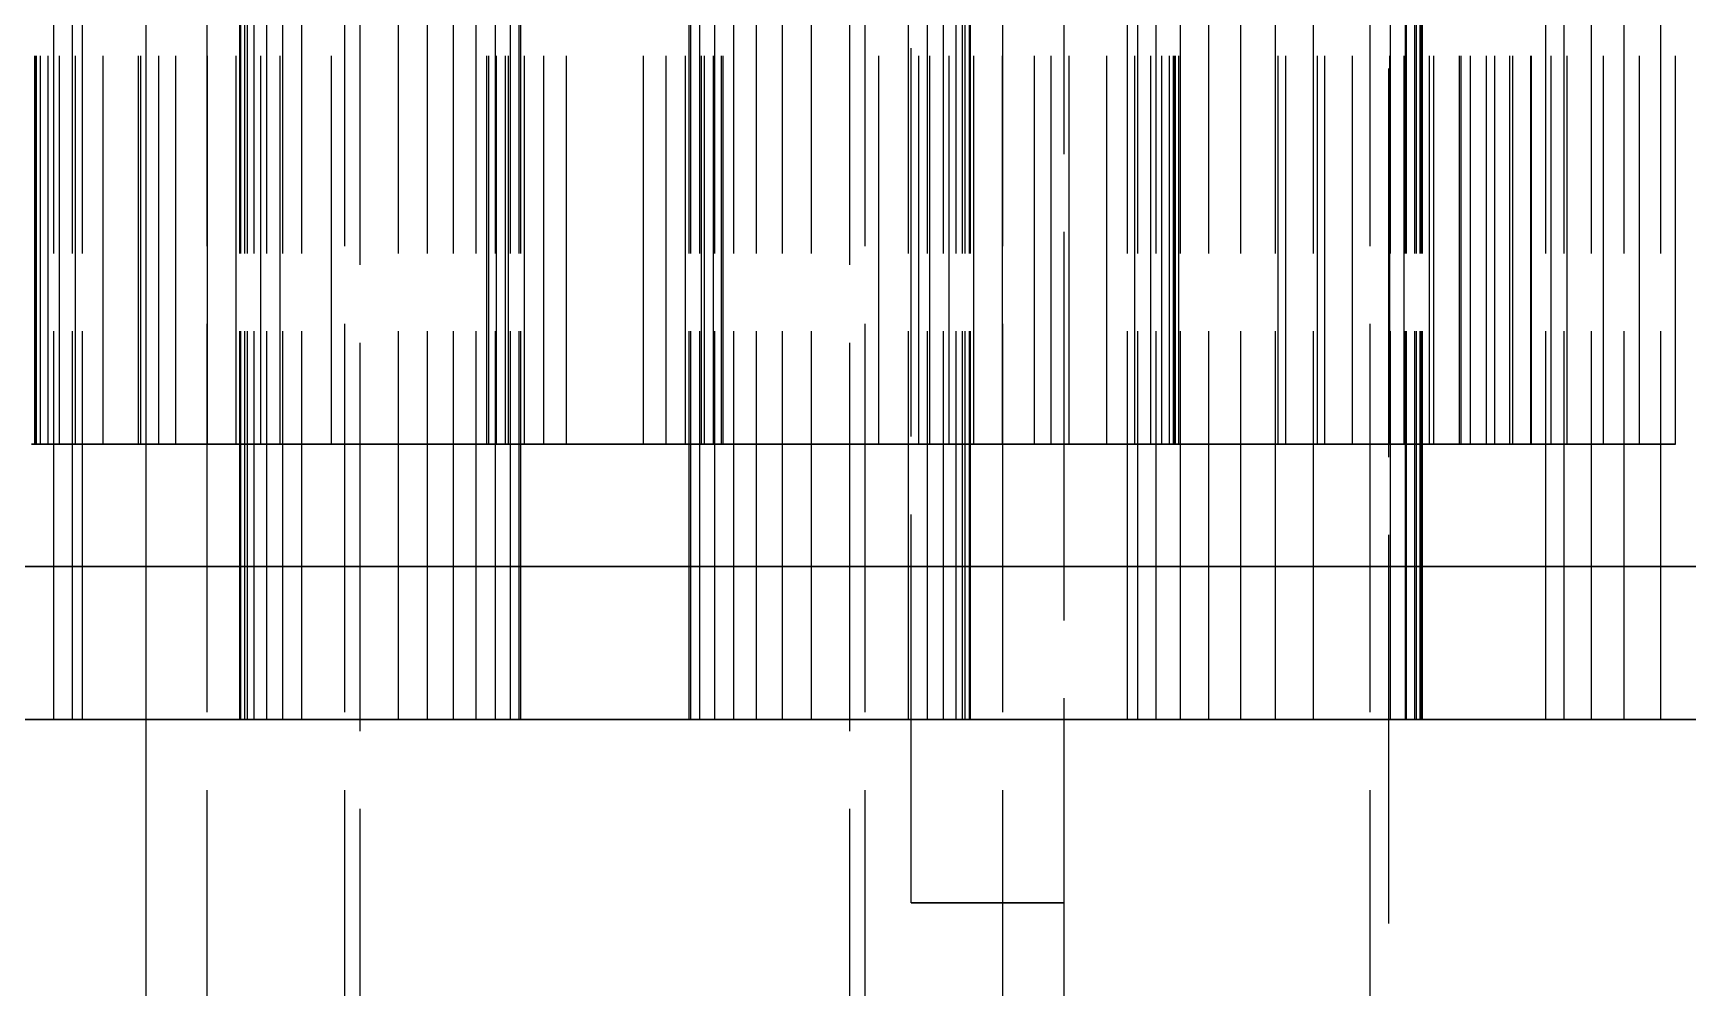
# Model space of a CAD drawing. Header units: millimetres. Extents: x -9 to 243, y -53 to 196.
# Drawn here: x 156.98 to 162.39, y 18.52 to 21.64 of the extents above; entities that cross this region are included whole.
import ezdxf

# ---------------------------------------------------------------- set-up
doc = ezdxf.new("R2010")
doc.units = ezdxf.units.MM
doc.linetypes.add('DASHED', pattern=[1.524, 1.27, -0.254])
doc.layers.add('HIDDEN', color=8, linetype='DASHED')

msp = doc.modelspace()

# ---------------------------------------------------------------- linework, layer by layer
at = {"layer": 'HIDDEN'}
for points in [[(158.05, -23.31), (158.05, 34.4)], [(159.65, -23.31), (159.65, 34.4)], [(157.55, -20.2), (157.55, 32.4)], [(158, -20.2), (158, 32.4)], [(159.7, -20.2), (159.7, 32.4)], [(160.15, -20.2), (160.15, 32.4)], [(161.35, -20.2), (161.35, 32.4)], [(157.35, -19.9), (157.35, 32.1)], [(160.35, -19.9), (160.35, 32.1)], [(161.41, 26.1), (161.41, -11.6)], [(157.04908, 19.4), (157.04908, 23.8)], [(157.04908, 19.4), (157.04908, 23.8)], [(157.10941, 19.4), (157.10941, 23.8)], [(157.10941, 19.4), (157.10941, 23.8)], [(157.14241, 19.4), (157.14241, 23.8)], [(157.14241, 19.4), (157.14241, 23.8)], [(157.65627, 19.4), (157.65627, 23.8)], [(157.65627, 19.4), (157.65627, 23.8)], [(157.65943, 19.4), (157.65943, 23.8)], [(157.65943, 19.4), (157.65943, 23.8)], [(157.67275, 19.4), (157.67275, 23.8)], [(157.67275, 19.4), (157.67275, 23.8)], [(157.68201, 19.4), (157.68201, 23.8)], [(157.68201, 19.4), (157.68201, 23.8)], [(157.70281, 19.4), (157.70281, 23.8)], [(157.70281, 19.4), (157.70281, 23.8)], [(157.74445, 19.4), (157.74445, 23.8)], [(157.74445, 19.4), (157.74445, 23.8)], [(157.7966, 19.4), (157.7966, 23.8)], [(157.7966, 19.4), (157.7966, 23.8)], [(157.85857, 19.4), (157.85857, 23.8)], [(157.85857, 19.4), (157.85857, 23.8)], [(158.17543, 19.4), (158.17543, 23.8)], [(158.17543, 19.4), (158.17543, 23.8)], [(158.26988, 19.4), (158.26988, 23.8)], [(158.26988, 19.4), (158.26988, 23.8)], [(158.35459, 19.4), (158.35459, 23.8)], [(158.35459, 19.4), (158.35459, 23.8)], [(158.42883, 19.4), (158.42883, 23.8)], [(158.42883, 19.4), (158.42883, 23.8)], [(158.49147, 19.4), (158.49147, 23.8)], [(158.49147, 19.4), (158.49147, 23.8)], [(158.54046, 19.4), (158.54046, 23.8)], [(158.54046, 19.4), (158.54046, 23.8)], [(158.5696, 19.4), (158.5696, 23.8)], [(158.5696, 19.4), (158.5696, 23.8)], [(158.57492, 19.4), (158.57492, 23.8)], [(158.57492, 19.4), (158.57492, 23.8)], [(159.12508, 19.4), (159.12508, 23.8)], [(159.12508, 19.4), (159.12508, 23.8)], [(159.1304, 19.4), (159.1304, 23.8)], [(159.1304, 19.4), (159.1304, 23.8)], [(159.15954, 19.4), (159.15954, 23.8)], [(159.15954, 19.4), (159.15954, 23.8)], [(159.20853, 19.4), (159.20853, 23.8)], [(159.20853, 19.4), (159.20853, 23.8)], [(159.27117, 19.4), (159.27117, 23.8)], [(159.27117, 19.4), (159.27117, 23.8)], [(159.34541, 19.4), (159.34541, 23.8)], [(159.34541, 19.4), (159.34541, 23.8)], [(159.43012, 19.4), (159.43012, 23.8)], [(159.43012, 19.4), (159.43012, 23.8)], [(159.52457, 19.4), (159.52457, 23.8)], [(159.52457, 19.4), (159.52457, 23.8)], [(159.84143, 19.4), (159.84143, 23.8)], [(159.84143, 19.4), (159.84143, 23.8)], [(159.9034, 19.4), (159.9034, 23.8)], [(159.9034, 19.4), (159.9034, 23.8)], [(159.95555, 19.4), (159.95555, 23.8)], [(159.95555, 19.4), (159.95555, 23.8)], [(159.99719, 19.4), (159.99719, 23.8)], [(159.99719, 19.4), (159.99719, 23.8)], [(160.01799, 19.4), (160.01799, 23.8)], [(160.01799, 19.4), (160.01799, 23.8)], [(160.02725, 19.4), (160.02725, 23.8)], [(160.02725, 19.4), (160.02725, 23.8)], [(160.04057, 19.4), (160.04057, 23.8)], [(160.04057, 19.4), (160.04057, 23.8)], [(160.04373, 19.4), (160.04373, 23.8)], [(160.04373, 19.4), (160.04373, 23.8)], [(160.55759, 19.4), (160.55759, 23.8)], [(160.55759, 19.4), (160.55759, 23.8)], [(160.59059, 19.4), (160.59059, 23.8)], [(160.59059, 19.4), (160.59059, 23.8)], [(160.65092, 19.4), (160.65092, 23.8)], [(160.65092, 19.4), (160.65092, 23.8)], [(160.73053, 19.4), (160.73053, 23.8)], [(160.73053, 19.4), (160.73053, 23.8)], [(160.82335, 19.4), (160.82335, 23.8)], [(160.82335, 19.4), (160.82335, 23.8)], [(160.92734, 19.4), (160.92734, 23.8)], [(160.92734, 19.4), (160.92734, 23.8)], [(161.04136, 19.4), (161.04136, 23.8)], [(161.04136, 19.4), (161.04136, 23.8)], [(161.16465, 19.4), (161.16465, 23.8)], [(161.16465, 19.4), (161.16465, 23.8)], [(161.41618, 19.4), (161.41618, 23.8)], [(161.41618, 19.4), (161.41618, 23.8)], [(161.46578, 19.4), (161.46578, 23.8)], [(161.46578, 19.4), (161.46578, 23.8)], [(161.46933, 19.4), (161.46933, 23.8)], [(161.46933, 19.4), (161.46933, 23.8)], [(161.49645, 19.4), (161.49645, 23.8)], [(161.49645, 19.4), (161.49645, 23.8)], [(161.50113, 19.4), (161.50113, 23.8)], [(161.50113, 19.4), (161.50113, 23.8)], [(161.51403, 19.4), (161.51403, 23.8)], [(161.51403, 19.4), (161.51403, 23.8)], [(161.51779, 19.4), (161.51779, 23.8)], [(161.51779, 19.4), (161.51779, 23.8)], [(161.52147, 19.4), (161.52147, 23.8)], [(161.52147, 19.4), (161.52147, 23.8)], [(161.92447, 19.4), (161.92447, 23.8)], [(161.92447, 19.4), (161.92447, 23.8)], [(161.98389, 19.4), (161.98389, 23.8)], [(161.98389, 19.4), (161.98389, 23.8)], [(162.07309, 19.4), (162.07309, 23.8)], [(162.07309, 19.4), (162.07309, 23.8)], [(162.18026, 19.4), (162.18026, 23.8)], [(162.18026, 19.4), (162.18026, 23.8)], [(162.29969, 19.4), (162.29969, 23.8)], [(162.29969, 19.4), (162.29969, 23.8)], [(156.98641, 20.3), (156.98641, 23.3)], [(156.98641, 20.3), (156.98641, 23.3)], [(156.99077, 20.3), (156.99077, 23.3)], [(156.99077, 20.3), (156.99077, 23.3)], [(156.99199, 20.3), (156.99199, 23.3)], [(156.99199, 20.3), (156.99199, 23.3)], [(157.00524, 20.3), (157.00524, 23.3)], [(157.00524, 20.3), (157.00524, 23.3)], [(157.03025, 20.3), (157.03025, 23.3)], [(157.03025, 20.3), (157.03025, 23.3)], [(157.06689, 20.3), (157.06689, 23.3)], [(157.06689, 20.3), (157.06689, 23.3)], [(157.11919, 20.3), (157.11919, 23.3)], [(157.11919, 20.3), (157.11919, 23.3)], [(157.21028, 20.3), (157.21028, 23.3)], [(157.21028, 20.3), (157.21028, 23.3)], [(157.325, 20.3), (157.325, 23.3)], [(157.33299, 20.3), (157.33299, 23.3)], [(157.33299, 20.3), (157.33299, 23.3)], [(157.35, 17.8), (157.35, 23.3)], [(157.39184, 20.3), (157.39184, 23.3)], [(157.39184, 20.3), (157.39184, 23.3)], [(157.44681, 20.3), (157.44681, 23.3)], [(157.44681, 20.3), (157.44681, 23.3)], [(157.55097, 20.3), (157.55097, 23.3)], [(157.55097, 20.3), (157.55097, 23.3)], [(157.64441, 20.3), (157.64441, 23.3)], [(157.64441, 20.3), (157.64441, 23.3)], [(157.72529, 20.3), (157.72529, 23.3)], [(157.72529, 20.3), (157.72529, 23.3)], [(157.78832, 20.3), (157.78832, 23.3)], [(157.78832, 20.3), (157.78832, 23.3)], [(157.95556, 20.3), (157.95556, 23.3)], [(157.95556, 20.3), (157.95556, 23.3)], [(158.46368, 20.3), (158.46368, 23.3)], [(158.46368, 20.3), (158.46368, 23.3)], [(158.46987, 20.3), (158.46987, 23.3)], [(158.46987, 20.3), (158.46987, 23.3)], [(158.49542, 20.3), (158.49542, 23.3)], [(158.49542, 20.3), (158.49542, 23.3)], [(158.52453, 20.3), (158.52453, 23.3)], [(158.52453, 20.3), (158.52453, 23.3)], [(158.53492, 20.3), (158.53492, 23.3)], [(158.53492, 20.3), (158.53492, 23.3)], [(158.58671, 20.3), (158.58671, 23.3)], [(158.58671, 20.3), (158.58671, 23.3)], [(158.6499, 20.3), (158.6499, 23.3)], [(158.6499, 20.3), (158.6499, 23.3)], [(158.72397, 20.3), (158.72397, 23.3)], [(158.72397, 20.3), (158.72397, 23.3)], [(158.97603, 20.3), (158.97603, 23.3)], [(158.97603, 20.3), (158.97603, 23.3)], [(159.0501, 20.3), (159.0501, 23.3)], [(159.0501, 20.3), (159.0501, 23.3)], [(159.11329, 20.3), (159.11329, 23.3)], [(159.11329, 20.3), (159.11329, 23.3)], [(159.16508, 20.3), (159.16508, 23.3)], [(159.16508, 20.3), (159.16508, 23.3)], [(159.17547, 20.3), (159.17547, 23.3)], [(159.17547, 20.3), (159.17547, 23.3)], [(159.20458, 20.3), (159.20458, 23.3)], [(159.20458, 20.3), (159.20458, 23.3)], [(159.23013, 20.3), (159.23013, 23.3)], [(159.23013, 20.3), (159.23013, 23.3)], [(159.23632, 20.3), (159.23632, 23.3)], [(159.23632, 20.3), (159.23632, 23.3)], [(159.74444, 20.3), (159.74444, 23.3)], [(159.74444, 20.3), (159.74444, 23.3)], [(159.85, 18.801), (159.85, 23.3)], [(159.85, 18.801), (159.85, 23.3)], [(159.875, 20.3), (159.875, 23.3)], [(159.875, 20.3), (159.875, 23.3)], [(159.91168, 20.3), (159.91168, 23.3)], [(159.91168, 20.3), (159.91168, 23.3)], [(159.97471, 20.3), (159.97471, 23.3)], [(159.97471, 20.3), (159.97471, 23.3)], [(160.05559, 20.3), (160.05559, 23.3)], [(160.05559, 20.3), (160.05559, 23.3)], [(160.14903, 20.3), (160.14903, 23.3)], [(160.14903, 20.3), (160.14903, 23.3)], [(160.25319, 20.3), (160.25319, 23.3)], [(160.25319, 20.3), (160.25319, 23.3)], [(160.30816, 20.3), (160.30816, 23.3)], [(160.30816, 20.3), (160.30816, 23.3)], [(160.36701, 20.3), (160.36701, 23.3)], [(160.36701, 20.3), (160.36701, 23.3)], [(160.48972, 20.3), (160.48972, 23.3)], [(160.48972, 20.3), (160.48972, 23.3)], [(160.58081, 20.3), (160.58081, 23.3)], [(160.58081, 20.3), (160.58081, 23.3)], [(160.63311, 20.3), (160.63311, 23.3)], [(160.63311, 20.3), (160.63311, 23.3)], [(160.66975, 20.3), (160.66975, 23.3)], [(160.66975, 20.3), (160.66975, 23.3)], [(160.69476, 20.3), (160.69476, 23.3)], [(160.69476, 20.3), (160.69476, 23.3)], [(160.70801, 20.3), (160.70801, 23.3)], [(160.70801, 20.3), (160.70801, 23.3)], [(160.70923, 20.3), (160.70923, 23.3)], [(160.70923, 20.3), (160.70923, 23.3)], [(160.71359, 20.3), (160.71359, 23.3)], [(160.71359, 20.3), (160.71359, 23.3)], [(160.72467, 20.3), (160.72467, 23.3)], [(160.72467, 20.3), (160.72467, 23.3)], [(161.05014, 20.3), (161.05014, 23.3)], [(161.05014, 20.3), (161.05014, 23.3)], [(161.0752, 20.3), (161.0752, 23.3)], [(161.0752, 20.3), (161.0752, 23.3)], [(161.17818, 20.3), (161.17818, 23.3)], [(161.17818, 20.3), (161.17818, 23.3)], [(161.20259, 20.3), (161.20259, 23.3)], [(161.20259, 20.3), (161.20259, 23.3)], [(161.29273, 20.3), (161.29273, 23.3)], [(161.29273, 20.3), (161.29273, 23.3)], [(161.41506, 20.3), (161.41506, 23.3)], [(161.41506, 20.3), (161.41506, 23.3)], [(161.46152, 20.3), (161.46152, 23.3)], [(161.46152, 20.3), (161.46152, 23.3)], [(161.54369, 20.3), (161.54369, 23.3)], [(161.54369, 20.3), (161.54369, 23.3)], [(161.55831, 20.3), (161.55831, 23.3)], [(161.55831, 20.3), (161.55831, 23.3)], [(161.64248, 20.3), (161.64248, 23.3)], [(161.64248, 20.3), (161.64248, 23.3)], [(161.64732, 20.3), (161.64732, 23.3)], [(161.64732, 20.3), (161.64732, 23.3)], [(161.67763, 20.3), (161.67763, 23.3)], [(161.67763, 20.3), (161.67763, 23.3)], [(161.73014, 20.3), (161.73014, 23.3)], [(161.73014, 20.3), (161.73014, 23.3)], [(161.75782, 20.3), (161.75782, 23.3)], [(161.75782, 20.3), (161.75782, 23.3)], [(161.80698, 20.3), (161.80698, 23.3)], [(161.80698, 20.3), (161.80698, 23.3)], [(161.81611, 20.3), (161.81611, 23.3)], [(161.81611, 20.3), (161.81611, 23.3)], [(161.87534, 20.3), (161.87534, 23.3)], [(161.87534, 20.3), (161.87534, 23.3)], [(161.87773, 20.3), (161.87773, 23.3)], [(161.87773, 20.3), (161.87773, 23.3)], [(161.94214, 20.3), (161.94214, 23.3)], [(161.94214, 20.3), (161.94214, 23.3)], [(161.99379, 20.3), (161.99379, 23.3)], [(161.99379, 20.3), (161.99379, 23.3)], [(162.11242, 20.3), (162.11242, 23.3)], [(162.11242, 20.3), (162.11242, 23.3)], [(162.2306, 20.3), (162.2306, 23.3)], [(162.2306, 20.3), (162.2306, 23.3)], [(162.34773, 20.3), (162.34773, 23.3)], [(162.34773, 20.3), (162.34773, 23.3)], [(156.97533, 20.3), (157.39184, 20.3)], [(157.39184, 20.3), (156.97533, 20.3)], [(156.98641, 20.3), (156.99199, 20.3)], [(156.99077, 20.3), (156.98641, 20.3)], [(156.98641, 20.3), (156.99077, 20.3)], [(156.99199, 20.3), (156.98641, 20.3)], [(157.00524, 20.3), (156.99077, 20.3)], [(156.99077, 20.3), (157.00524, 20.3)], [(156.99199, 20.3), (157.21028, 20.3)], [(157.21028, 20.3), (156.99199, 20.3)], [(157.03025, 20.3), (157.00524, 20.3)], [(157.00524, 20.3), (157.03025, 20.3)], [(157.06689, 20.3), (157.03025, 20.3)], [(157.03025, 20.3), (157.06689, 20.3)], [(157.11919, 20.3), (157.06689, 20.3)], [(157.06689, 20.3), (157.11919, 20.3)], [(157.39184, 20.3), (157.11919, 20.3)], [(157.11919, 20.3), (157.39184, 20.3)], [(157.21028, 20.3), (157.33299, 20.3)], [(157.33299, 20.3), (157.21028, 20.3)], [(159.875, 20.3), (159.83452, 20.3), (159.79405, 20.3), (159.75357, 20.3), (159.7131, 20.3), (159.67262, 20.3), (159.63214, 20.3), (159.59167, 20.3), (159.55119, 20.3), (159.51071, 20.3), (159.47024, 20.3), (159.42976, 20.3), (159.38929, 20.3), (159.34881, 20.3), (159.30833, 20.3), (159.26786, 20.3), (159.22738, 20.3), (159.1869, 20.3), (159.14643, 20.3), (159.10595, 20.3), (159.06548, 20.3), (159.025, 20.3), (158.98452, 20.3), (158.94405, 20.3), (158.90357, 20.3), (158.8631, 20.3), (158.82262, 20.3), (158.78214, 20.3), (158.74167, 20.3), (158.70119, 20.3), (158.66071, 20.3), (158.62024, 20.3), (158.57976, 20.3), (158.53929, 20.3), (158.49881, 20.3), (158.45833, 20.3), (158.41786, 20.3), (158.37738, 20.3), (158.3369, 20.3), (158.29643, 20.3), (158.25595, 20.3), (158.21548, 20.3), (158.175, 20.3), (158.13452, 20.3), (158.09405, 20.3), (158.05357, 20.3), (158.0131, 20.3), (157.97262, 20.3), (157.93214, 20.3), (157.89167, 20.3), (157.85119, 20.3), (157.81071, 20.3), (157.77024, 20.3), (157.72976, 20.3), (157.68929, 20.3), (157.64881, 20.3), (157.60833, 20.3), (157.56786, 20.3), (157.52738, 20.3), (157.4869, 20.3), (157.44643, 20.3), (157.40595, 20.3), (157.36548, 20.3), (157.325, 20.3)], [(157.325, 20.3), (157.36548, 20.3), (157.40595, 20.3), (157.44643, 20.3), (157.4869, 20.3), (157.52738, 20.3), (157.56786, 20.3), (157.60833, 20.3), (157.64881, 20.3), (157.68929, 20.3), (157.72976, 20.3), (157.77024, 20.3), (157.81071, 20.3), (157.85119, 20.3), (157.89167, 20.3), (157.93214, 20.3), (157.97262, 20.3), (158.0131, 20.3), (158.05357, 20.3), (158.09405, 20.3), (158.13452, 20.3), (158.175, 20.3), (158.21548, 20.3), (158.25595, 20.3), (158.29643, 20.3), (158.3369, 20.3), (158.37738, 20.3), (158.41786, 20.3), (158.45833, 20.3), (158.49881, 20.3), (158.53929, 20.3), (158.57976, 20.3), (158.62024, 20.3), (158.66071, 20.3), (158.70119, 20.3), (158.74167, 20.3), (158.78214, 20.3), (158.82262, 20.3), (158.8631, 20.3), (158.90357, 20.3), (158.94405, 20.3), (158.98452, 20.3), (159.025, 20.3), (159.06548, 20.3), (159.10595, 20.3), (159.14643, 20.3), (159.1869, 20.3), (159.22738, 20.3), (159.26786, 20.3), (159.30833, 20.3), (159.34881, 20.3), (159.38929, 20.3), (159.42976, 20.3), (159.47024, 20.3), (159.51071, 20.3), (159.55119, 20.3), (159.59167, 20.3), (159.63214, 20.3), (159.67262, 20.3), (159.7131, 20.3), (159.75357, 20.3), (159.79405, 20.3), (159.83452, 20.3), (159.875, 20.3)], [(157.33299, 20.3), (157.44681, 20.3)], [(157.44681, 20.3), (157.33299, 20.3)], [(157.44681, 20.3), (157.55097, 20.3)], [(157.55097, 20.3), (157.44681, 20.3)], [(157.55097, 20.3), (157.64441, 20.3)], [(157.64441, 20.3), (157.55097, 20.3)], [(157.64441, 20.3), (157.72529, 20.3)], [(157.72529, 20.3), (157.64441, 20.3)], [(157.72529, 20.3), (157.78832, 20.3)], [(157.78832, 20.3), (157.72529, 20.3)], [(157.78832, 20.3), (157.95556, 20.3)], [(157.95556, 20.3), (157.78832, 20.3)], [(157.95556, 20.3), (158.52453, 20.3)], [(158.52453, 20.3), (157.95556, 20.3)], [(158.52453, 20.3), (158.46368, 20.3)], [(158.46368, 20.3), (158.46987, 20.3)], [(158.46368, 20.3), (158.52453, 20.3)], [(158.46987, 20.3), (158.46368, 20.3)], [(158.46987, 20.3), (158.49542, 20.3)], [(158.49542, 20.3), (158.46987, 20.3)], [(158.49542, 20.3), (158.53492, 20.3)], [(158.53492, 20.3), (158.49542, 20.3)], [(158.53492, 20.3), (158.58671, 20.3)], [(158.58671, 20.3), (158.53492, 20.3)], [(158.58671, 20.3), (158.6499, 20.3)], [(158.6499, 20.3), (158.58671, 20.3)], [(158.6499, 20.3), (158.72397, 20.3)], [(158.72397, 20.3), (158.6499, 20.3)], [(158.72397, 20.3), (158.97603, 20.3)], [(158.97603, 20.3), (158.72397, 20.3)], [(158.97603, 20.3), (159.0501, 20.3)], [(159.0501, 20.3), (158.97603, 20.3)], [(159.0501, 20.3), (159.11329, 20.3)], [(159.11329, 20.3), (159.0501, 20.3)], [(159.11329, 20.3), (159.16508, 20.3)], [(159.16508, 20.3), (159.11329, 20.3)], [(159.16508, 20.3), (159.20458, 20.3)], [(159.20458, 20.3), (159.16508, 20.3)], [(159.23632, 20.3), (159.17547, 20.3)], [(159.17547, 20.3), (159.74444, 20.3)], [(159.74444, 20.3), (159.17547, 20.3)], [(159.17547, 20.3), (159.23632, 20.3)], [(159.20458, 20.3), (159.23013, 20.3)], [(159.23013, 20.3), (159.20458, 20.3)], [(159.23013, 20.3), (159.23632, 20.3)], [(159.23632, 20.3), (159.23013, 20.3)], [(159.74444, 20.3), (159.91168, 20.3)], [(159.91168, 20.3), (159.74444, 20.3)], [(159.91168, 20.3), (159.97471, 20.3)], [(159.97471, 20.3), (159.91168, 20.3)], [(159.97471, 20.3), (160.05559, 20.3)], [(160.05559, 20.3), (159.97471, 20.3)], [(160.05559, 20.3), (160.14903, 20.3)], [(160.14903, 20.3), (160.05559, 20.3)], [(160.14903, 20.3), (160.25319, 20.3)], [(160.25319, 20.3), (160.14903, 20.3)], [(160.25319, 20.3), (160.36701, 20.3)], [(160.36701, 20.3), (160.25319, 20.3)], [(160.58081, 20.3), (160.30816, 20.3)], [(160.30816, 20.3), (160.72467, 20.3)], [(160.72467, 20.3), (160.30816, 20.3)], [(160.30816, 20.3), (160.58081, 20.3)], [(160.36701, 20.3), (160.48972, 20.3)], [(160.48972, 20.3), (160.36701, 20.3)], [(160.48972, 20.3), (160.70801, 20.3)], [(160.70801, 20.3), (160.48972, 20.3)], [(160.63311, 20.3), (160.58081, 20.3)], [(160.58081, 20.3), (160.63311, 20.3)], [(160.66975, 20.3), (160.63311, 20.3)], [(160.63311, 20.3), (160.66975, 20.3)], [(160.69476, 20.3), (160.66975, 20.3)], [(160.66975, 20.3), (160.69476, 20.3)], [(160.70923, 20.3), (160.69476, 20.3)], [(160.69476, 20.3), (160.70923, 20.3)], [(160.70801, 20.3), (160.71359, 20.3)], [(160.71359, 20.3), (160.70801, 20.3)], [(160.71359, 20.3), (160.70923, 20.3)], [(160.70923, 20.3), (160.71359, 20.3)], [(160.72467, 20.3), (161.0752, 20.3)], [(161.0752, 20.3), (160.72467, 20.3)], [(161.46152, 20.3), (161.05014, 20.3)], [(161.05014, 20.3), (161.20259, 20.3)], [(161.20259, 20.3), (161.05014, 20.3)], [(161.05014, 20.3), (161.46152, 20.3)], [(161.0752, 20.3), (161.17818, 20.3)], [(161.17818, 20.3), (161.0752, 20.3)], [(161.17818, 20.3), (161.29273, 20.3)], [(161.29273, 20.3), (161.17818, 20.3)], [(161.20259, 20.3), (161.64248, 20.3)], [(161.64248, 20.3), (161.20259, 20.3)], [(161.29273, 20.3), (161.41506, 20.3)], [(161.41506, 20.3), (161.29273, 20.3)], [(161.41506, 20.3), (161.54369, 20.3)], [(161.54369, 20.3), (161.41506, 20.3)], [(161.55831, 20.3), (161.46152, 20.3)], [(161.46152, 20.3), (161.55831, 20.3)], [(161.54369, 20.3), (161.67763, 20.3)], [(161.67763, 20.3), (161.54369, 20.3)], [(161.64732, 20.3), (161.55831, 20.3)], [(161.55831, 20.3), (161.64732, 20.3)], [(161.64248, 20.3), (161.75782, 20.3)], [(161.75782, 20.3), (161.64248, 20.3)], [(161.73014, 20.3), (161.64732, 20.3)], [(161.64732, 20.3), (161.73014, 20.3)], [(161.67763, 20.3), (161.81611, 20.3)], [(161.81611, 20.3), (161.67763, 20.3)], [(161.80698, 20.3), (161.73014, 20.3)], [(161.73014, 20.3), (161.80698, 20.3)], [(161.75782, 20.3), (161.87534, 20.3)], [(161.87534, 20.3), (161.75782, 20.3)], [(161.87773, 20.3), (161.80698, 20.3)], [(161.80698, 20.3), (161.87773, 20.3)], [(161.81611, 20.3), (161.94214, 20.3)], [(161.94214, 20.3), (161.81611, 20.3)], [(161.87534, 20.3), (161.99379, 20.3)], [(161.99379, 20.3), (161.87534, 20.3)], [(161.94214, 20.3), (161.87773, 20.3)], [(161.87773, 20.3), (161.94214, 20.3)], [(161.99379, 20.3), (162.11242, 20.3)], [(162.11242, 20.3), (161.99379, 20.3)], [(162.11242, 20.3), (162.2306, 20.3)], [(162.2306, 20.3), (162.11242, 20.3)], [(162.2306, 20.3), (162.34773, 20.3)], [(162.34773, 20.3), (162.2306, 20.3)], [(162.56429, 19.9), (162.37381, 19.9), (162.18333, 19.9), (161.99286, 19.9), (161.80238, 19.9), (161.6119, 19.9), (161.42143, 19.9), (161.23095, 19.9), (161.04048, 19.9), (160.85, 19.9), (160.65952, 19.9), (160.46905, 19.9), (160.27857, 19.9), (160.0881, 19.9), (159.89762, 19.9), (159.70714, 19.9), (159.51667, 19.9), (159.32619, 19.9), (159.13571, 19.9), (158.94524, 19.9), (158.75476, 19.9), (158.56429, 19.9), (158.37381, 19.9), (158.18333, 19.9), (157.99286, 19.9), (157.80238, 19.9), (157.6119, 19.9), (157.42143, 19.9), (157.23095, 19.9), (157.04048, 19.9), (156.85, 19.9)], [(162.56429, 19.9), (162.37381, 19.9), (162.18333, 19.9), (161.99286, 19.9), (161.80238, 19.9), (161.6119, 19.9), (161.42143, 19.9), (161.23095, 19.9), (161.04048, 19.9), (160.85, 19.9), (160.65952, 19.9), (160.46905, 19.9), (160.27857, 19.9), (160.0881, 19.9), (159.89762, 19.9), (159.70714, 19.9), (159.51667, 19.9), (159.32619, 19.9), (159.13571, 19.9), (158.94524, 19.9), (158.75476, 19.9), (158.56429, 19.9), (158.37381, 19.9), (158.18333, 19.9), (157.99286, 19.9), (157.80238, 19.9), (157.6119, 19.9), (157.42143, 19.9), (157.23095, 19.9), (157.04048, 19.9), (156.85, 19.9)], [(162.39444, 19.9), (162.26556, 19.9), (162.13667, 19.9), (162.00778, 19.9), (161.87889, 19.9), (161.75, 19.9), (161.62111, 19.9), (161.49222, 19.9), (161.36333, 19.9), (161.23444, 19.9), (161.10556, 19.9), (160.97667, 19.9), (160.84778, 19.9), (160.71889, 19.9), (160.59, 19.9), (160.46111, 19.9), (160.33222, 19.9), (160.20333, 19.9), (160.07444, 19.9), (159.94556, 19.9), (159.81667, 19.9), (159.68778, 19.9), (159.55889, 19.9), (159.43, 19.9), (159.30111, 19.9), (159.17222, 19.9), (159.04333, 19.9), (158.91444, 19.9), (158.78556, 19.9), (158.65667, 19.9), (158.52778, 19.9), (158.39889, 19.9), (158.27, 19.9), (158.14111, 19.9), (158.01222, 19.9), (157.88333, 19.9), (157.75444, 19.9), (157.62556, 19.9), (157.49667, 19.9), (157.36778, 19.9), (157.23889, 19.9), (157.11, 19.9), (156.98111, 19.9), (156.85222, 19.9)], [(162.46746, 19.9), (162.29921, 19.9), (162.13095, 19.9), (161.9627, 19.9), (161.79444, 19.9), (161.62619, 19.9), (161.45794, 19.9), (161.28968, 19.9), (161.12143, 19.9), (160.95317, 19.9), (160.78492, 19.9), (160.61667, 19.9), (160.44841, 19.9), (160.28016, 19.9), (160.1119, 19.9), (159.94365, 19.9), (159.7754, 19.9), (159.60714, 19.9), (159.43889, 19.9), (159.27063, 19.9), (159.10238, 19.9), (158.93413, 19.9), (158.76587, 19.9), (158.59762, 19.9), (158.42937, 19.9), (158.26111, 19.9), (158.09286, 19.9), (157.9246, 19.9), (157.75635, 19.9), (157.5881, 19.9), (157.41984, 19.9), (157.25159, 19.9), (157.08333, 19.9), (156.91508, 19.9)], [(156.91508, 19.9), (156.99921, 19.9), (157.08333, 19.9), (157.16746, 19.9), (157.25159, 19.9), (157.33571, 19.9), (157.41984, 19.9), (157.50397, 19.9), (157.5881, 19.9), (157.67222, 19.9), (157.75635, 19.9), (157.84048, 19.9), (157.9246, 19.9), (158.00873, 19.9), (158.09286, 19.9), (158.17698, 19.9), (158.26111, 19.9), (158.34524, 19.9), (158.42937, 19.9), (158.51349, 19.9), (158.59762, 19.9), (158.68175, 19.9), (158.76587, 19.9), (158.85, 19.9)], [(156.91667, 19.9), (156.98111, 19.9), (157.04556, 19.9), (157.11, 19.9), (157.17444, 19.9), (157.23889, 19.9), (157.30333, 19.9), (157.36778, 19.9), (157.43222, 19.9), (157.49667, 19.9), (157.56111, 19.9), (157.62556, 19.9), (157.69, 19.9), (157.75444, 19.9), (157.81889, 19.9), (157.88333, 19.9), (157.94778, 19.9), (158.01222, 19.9), (158.07667, 19.9), (158.14111, 19.9), (158.20556, 19.9), (158.27, 19.9), (158.33444, 19.9), (158.39889, 19.9), (158.46333, 19.9), (158.52778, 19.9), (158.59222, 19.9), (158.65667, 19.9), (158.72111, 19.9), (158.78556, 19.9), (158.85, 19.9)], [(156.94524, 19.9), (157.04048, 19.9), (157.13571, 19.9), (157.23095, 19.9), (157.32619, 19.9), (157.42143, 19.9), (157.51667, 19.9), (157.6119, 19.9), (157.70714, 19.9), (157.80238, 19.9), (157.89762, 19.9), (157.99286, 19.9), (158.0881, 19.9), (158.18333, 19.9), (158.27857, 19.9), (158.37381, 19.9), (158.46905, 19.9), (158.56429, 19.9), (158.65952, 19.9), (158.75476, 19.9), (158.85, 19.9)], [(156.94524, 19.9), (157.04048, 19.9), (157.13571, 19.9), (157.23095, 19.9), (157.32619, 19.9), (157.42143, 19.9), (157.51667, 19.9), (157.6119, 19.9), (157.70714, 19.9), (157.80238, 19.9), (157.89762, 19.9), (157.99286, 19.9), (158.0881, 19.9), (158.18333, 19.9), (158.27857, 19.9), (158.37381, 19.9), (158.46905, 19.9), (158.56429, 19.9), (158.65952, 19.9), (158.75476, 19.9), (158.85, 19.9)], [(158.85, 19.9), (158.93413, 19.9), (159.01825, 19.9), (159.10238, 19.9), (159.18651, 19.9), (159.27063, 19.9), (159.35476, 19.9), (159.43889, 19.9), (159.52302, 19.9), (159.60714, 19.9), (159.69127, 19.9), (159.7754, 19.9), (159.85952, 19.9), (159.94365, 19.9), (160.02778, 19.9), (160.1119, 19.9), (160.19603, 19.9), (160.28016, 19.9), (160.36429, 19.9), (160.44841, 19.9), (160.53254, 19.9), (160.61667, 19.9), (160.70079, 19.9), (160.78492, 19.9), (160.86905, 19.9), (160.95317, 19.9), (161.0373, 19.9), (161.12143, 19.9), (161.20556, 19.9), (161.28968, 19.9), (161.37381, 19.9), (161.45794, 19.9), (161.54206, 19.9), (161.62619, 19.9), (161.71032, 19.9), (161.79444, 19.9), (161.87857, 19.9), (161.9627, 19.9), (162.04683, 19.9), (162.13095, 19.9), (162.21508, 19.9), (162.29921, 19.9), (162.38333, 19.9), (162.46746, 19.9)], [(158.85, 19.9), (158.94524, 19.9), (159.04048, 19.9), (159.13571, 19.9), (159.23095, 19.9), (159.32619, 19.9), (159.42143, 19.9), (159.51667, 19.9), (159.6119, 19.9), (159.70714, 19.9), (159.80238, 19.9), (159.89762, 19.9), (159.99286, 19.9), (160.0881, 19.9), (160.18333, 19.9), (160.27857, 19.9), (160.37381, 19.9), (160.46905, 19.9), (160.56429, 19.9), (160.65952, 19.9), (160.75476, 19.9), (160.85, 19.9), (160.94524, 19.9), (161.04048, 19.9), (161.13571, 19.9), (161.23095, 19.9), (161.32619, 19.9), (161.42143, 19.9), (161.51667, 19.9), (161.6119, 19.9), (161.70714, 19.9), (161.80238, 19.9), (161.89762, 19.9), (161.99286, 19.9), (162.0881, 19.9), (162.18333, 19.9), (162.27857, 19.9), (162.37381, 19.9), (162.46905, 19.9)], [(158.85, 19.9), (158.94524, 19.9), (159.04048, 19.9), (159.13571, 19.9), (159.23095, 19.9), (159.32619, 19.9), (159.42143, 19.9), (159.51667, 19.9), (159.6119, 19.9), (159.70714, 19.9), (159.80238, 19.9), (159.89762, 19.9), (159.99286, 19.9), (160.0881, 19.9), (160.18333, 19.9), (160.27857, 19.9), (160.37381, 19.9), (160.46905, 19.9), (160.56429, 19.9), (160.65952, 19.9), (160.75476, 19.9), (160.85, 19.9), (160.94524, 19.9), (161.04048, 19.9), (161.13571, 19.9), (161.23095, 19.9), (161.32619, 19.9), (161.42143, 19.9), (161.51667, 19.9), (161.6119, 19.9), (161.70714, 19.9), (161.80238, 19.9), (161.89762, 19.9), (161.99286, 19.9), (162.0881, 19.9), (162.18333, 19.9), (162.27857, 19.9), (162.37381, 19.9), (162.46905, 19.9)], [(158.85, 19.9), (158.91444, 19.9), (158.97889, 19.9), (159.04333, 19.9), (159.10778, 19.9), (159.17222, 19.9), (159.23667, 19.9), (159.30111, 19.9), (159.36556, 19.9), (159.43, 19.9), (159.49444, 19.9), (159.55889, 19.9), (159.62333, 19.9), (159.68778, 19.9), (159.75222, 19.9), (159.81667, 19.9), (159.88111, 19.9), (159.94556, 19.9), (160.01, 19.9), (160.07444, 19.9), (160.13889, 19.9), (160.20333, 19.9), (160.26778, 19.9), (160.33222, 19.9), (160.39667, 19.9), (160.46111, 19.9), (160.52556, 19.9), (160.59, 19.9), (160.65444, 19.9), (160.71889, 19.9), (160.78333, 19.9), (160.84778, 19.9), (160.91222, 19.9), (160.97667, 19.9), (161.04111, 19.9), (161.10556, 19.9), (161.17, 19.9), (161.23444, 19.9), (161.29889, 19.9), (161.36333, 19.9), (161.42778, 19.9), (161.49222, 19.9), (161.55667, 19.9), (161.62111, 19.9), (161.68556, 19.9), (161.75, 19.9), (161.81444, 19.9), (161.87889, 19.9), (161.94333, 19.9), (162.00778, 19.9), (162.07222, 19.9), (162.13667, 19.9), (162.20111, 19.9), (162.26556, 19.9), (162.33, 19.9), (162.39444, 19.9)], [(162.46746, 19.4), (162.29921, 19.4), (162.13095, 19.4), (161.9627, 19.4), (161.79444, 19.4), (161.62619, 19.4), (161.45794, 19.4), (161.28968, 19.4), (161.12143, 19.4), (160.95317, 19.4), (160.78492, 19.4), (160.61667, 19.4), (160.44841, 19.4), (160.28016, 19.4), (160.1119, 19.4), (159.94365, 19.4), (159.7754, 19.4), (159.60714, 19.4), (159.43889, 19.4), (159.27063, 19.4), (159.10238, 19.4), (158.93413, 19.4), (158.76587, 19.4), (158.59762, 19.4), (158.42937, 19.4), (158.26111, 19.4), (158.09286, 19.4), (157.9246, 19.4), (157.75635, 19.4), (157.5881, 19.4), (157.41984, 19.4), (157.25159, 19.4), (157.08333, 19.4), (156.91508, 19.4)], [(156.91508, 19.4), (156.99921, 19.4), (157.08333, 19.4), (157.16746, 19.4), (157.25159, 19.4), (157.33571, 19.4), (157.41984, 19.4), (157.50397, 19.4), (157.5881, 19.4), (157.67222, 19.4), (157.75635, 19.4), (157.84048, 19.4), (157.9246, 19.4), (158.00873, 19.4), (158.09286, 19.4), (158.17698, 19.4), (158.26111, 19.4), (158.34524, 19.4), (158.42937, 19.4), (158.51349, 19.4), (158.59762, 19.4), (158.68175, 19.4), (158.76587, 19.4), (158.85, 19.4)], [(156.96947, 19.4), (157.04908, 19.4)], [(157.04908, 19.4), (156.96947, 19.4)], [(157.04908, 19.4), (157.10941, 19.4)], [(157.10941, 19.4), (157.04908, 19.4)], [(157.10941, 19.4), (157.14241, 19.4)], [(157.14241, 19.4), (157.10941, 19.4)], [(157.14241, 19.4), (157.15098, 19.4), (157.15954, 19.4), (157.16811, 19.4), (157.17667, 19.4), (157.18524, 19.4), (157.1938, 19.4), (157.20237, 19.4), (157.21093, 19.4), (157.2195, 19.4), (157.22806, 19.4), (157.23663, 19.4), (157.24519, 19.4), (157.25376, 19.4), (157.26232, 19.4), (157.27089, 19.4), (157.27945, 19.4), (157.28802, 19.4), (157.29658, 19.4), (157.30515, 19.4), (157.31371, 19.4), (157.32228, 19.4), (157.33084, 19.4), (157.33941, 19.4), (157.34797, 19.4), (157.35654, 19.4), (157.3651, 19.4), (157.37367, 19.4), (157.38223, 19.4), (157.3908, 19.4), (157.39936, 19.4), (157.40793, 19.4), (157.41649, 19.4), (157.42506, 19.4), (157.43362, 19.4), (157.44219, 19.4), (157.45075, 19.4), (157.45932, 19.4), (157.46788, 19.4), (157.47645, 19.4), (157.48501, 19.4), (157.49358, 19.4), (157.50214, 19.4), (157.51071, 19.4), (157.51927, 19.4), (157.52784, 19.4), (157.5364, 19.4), (157.54497, 19.4), (157.55353, 19.4), (157.5621, 19.4), (157.57066, 19.4), (157.57923, 19.4), (157.58779, 19.4), (157.59636, 19.4), (157.60492, 19.4), (157.61349, 19.4), (157.62205, 19.4), (157.63062, 19.4), (157.63918, 19.4), (157.64775, 19.4), (157.65631, 19.4), (157.66488, 19.4), (157.67344, 19.4), (157.68201, 19.4)], [(157.68201, 19.4), (157.67344, 19.4), (157.66488, 19.4), (157.65631, 19.4), (157.64775, 19.4), (157.63918, 19.4), (157.63062, 19.4), (157.62205, 19.4), (157.61349, 19.4), (157.60492, 19.4), (157.59636, 19.4), (157.58779, 19.4), (157.57923, 19.4), (157.57066, 19.4), (157.5621, 19.4), (157.55353, 19.4), (157.54497, 19.4), (157.5364, 19.4), (157.52784, 19.4), (157.51927, 19.4), (157.51071, 19.4), (157.50214, 19.4), (157.49358, 19.4), (157.48501, 19.4), (157.47645, 19.4), (157.46788, 19.4), (157.45932, 19.4), (157.45075, 19.4), (157.44219, 19.4), (157.43362, 19.4), (157.42506, 19.4), (157.41649, 19.4), (157.40793, 19.4), (157.39936, 19.4), (157.3908, 19.4), (157.38223, 19.4), (157.37367, 19.4), (157.3651, 19.4), (157.35654, 19.4), (157.34797, 19.4), (157.33941, 19.4), (157.33084, 19.4), (157.32228, 19.4), (157.31371, 19.4), (157.30515, 19.4), (157.29658, 19.4), (157.28802, 19.4), (157.27945, 19.4), (157.27089, 19.4), (157.26232, 19.4), (157.25376, 19.4), (157.24519, 19.4), (157.23663, 19.4), (157.22806, 19.4), (157.2195, 19.4), (157.21093, 19.4), (157.20237, 19.4), (157.1938, 19.4), (157.18524, 19.4), (157.17667, 19.4), (157.16811, 19.4), (157.15954, 19.4), (157.15098, 19.4), (157.14241, 19.4)], [(157.65627, 19.4), (157.67275, 19.4)], [(157.65943, 19.4), (157.65627, 19.4)], [(157.65627, 19.4), (157.65943, 19.4)], [(157.67275, 19.4), (157.65627, 19.4)], [(157.68201, 19.4), (157.65943, 19.4)], [(157.65943, 19.4), (157.68201, 19.4)], [(157.67275, 19.4), (157.70281, 19.4)], [(157.70281, 19.4), (157.67275, 19.4)], [(157.70281, 19.4), (157.74445, 19.4)], [(157.74445, 19.4), (157.70281, 19.4)], [(157.74445, 19.4), (157.7966, 19.4)], [(157.7966, 19.4), (157.74445, 19.4)], [(157.7966, 19.4), (157.85857, 19.4)], [(157.85857, 19.4), (157.7966, 19.4)], [(157.85857, 19.4), (158.17543, 19.4)], [(158.17543, 19.4), (157.85857, 19.4)], [(158.17543, 19.4), (158.26988, 19.4)], [(158.26988, 19.4), (158.17543, 19.4)], [(158.26988, 19.4), (158.35459, 19.4)], [(158.35459, 19.4), (158.26988, 19.4)], [(158.35459, 19.4), (158.42883, 19.4)], [(158.42883, 19.4), (158.35459, 19.4)], [(158.42883, 19.4), (158.49147, 19.4)], [(158.49147, 19.4), (158.42883, 19.4)], [(158.49147, 19.4), (158.54046, 19.4)], [(158.54046, 19.4), (158.49147, 19.4)], [(158.54046, 19.4), (158.5696, 19.4)], [(158.5696, 19.4), (158.54046, 19.4)], [(158.5696, 19.4), (158.57492, 19.4)], [(158.57492, 19.4), (158.5696, 19.4)], [(159.12508, 19.4), (159.11635, 19.4), (159.10762, 19.4), (159.09888, 19.4), (159.09015, 19.4), (159.08142, 19.4), (159.07269, 19.4), (159.06395, 19.4), (159.05522, 19.4), (159.04649, 19.4), (159.03775, 19.4), (159.02902, 19.4), (159.02029, 19.4), (159.01156, 19.4), (159.00282, 19.4), (158.99409, 19.4), (158.98536, 19.4), (158.97663, 19.4), (158.96789, 19.4), (158.95916, 19.4), (158.95043, 19.4), (158.94169, 19.4), (158.93296, 19.4), (158.92423, 19.4), (158.9155, 19.4), (158.90676, 19.4), (158.89803, 19.4), (158.8893, 19.4), (158.88056, 19.4), (158.87183, 19.4), (158.8631, 19.4), (158.85437, 19.4), (158.84563, 19.4), (158.8369, 19.4), (158.82817, 19.4), (158.81944, 19.4), (158.8107, 19.4), (158.80197, 19.4), (158.79324, 19.4), (158.7845, 19.4), (158.77577, 19.4), (158.76704, 19.4), (158.75831, 19.4), (158.74957, 19.4), (158.74084, 19.4), (158.73211, 19.4), (158.72337, 19.4), (158.71464, 19.4), (158.70591, 19.4), (158.69718, 19.4), (158.68844, 19.4), (158.67971, 19.4), (158.67098, 19.4), (158.66225, 19.4), (158.65351, 19.4), (158.64478, 19.4), (158.63605, 19.4), (158.62731, 19.4), (158.61858, 19.4), (158.60985, 19.4), (158.60112, 19.4), (158.59238, 19.4), (158.58365, 19.4), (158.57492, 19.4)], [(159.12508, 19.4), (159.11635, 19.4), (159.10762, 19.4), (159.09888, 19.4), (159.09015, 19.4), (159.08142, 19.4), (159.07269, 19.4), (159.06395, 19.4), (159.05522, 19.4), (159.04649, 19.4), (159.03775, 19.4), (159.02902, 19.4), (159.02029, 19.4), (159.01156, 19.4), (159.00282, 19.4), (158.99409, 19.4), (158.98536, 19.4), (158.97663, 19.4), (158.96789, 19.4), (158.95916, 19.4), (158.95043, 19.4), (158.94169, 19.4), (158.93296, 19.4), (158.92423, 19.4), (158.9155, 19.4), (158.90676, 19.4), (158.89803, 19.4), (158.8893, 19.4), (158.88056, 19.4), (158.87183, 19.4), (158.8631, 19.4), (158.85437, 19.4), (158.84563, 19.4), (158.8369, 19.4), (158.82817, 19.4), (158.81944, 19.4), (158.8107, 19.4), (158.80197, 19.4), (158.79324, 19.4), (158.7845, 19.4), (158.77577, 19.4), (158.76704, 19.4), (158.75831, 19.4), (158.74957, 19.4), (158.74084, 19.4), (158.73211, 19.4), (158.72337, 19.4), (158.71464, 19.4), (158.70591, 19.4), (158.69718, 19.4), (158.68844, 19.4), (158.67971, 19.4), (158.67098, 19.4), (158.66225, 19.4), (158.65351, 19.4), (158.64478, 19.4), (158.63605, 19.4), (158.62731, 19.4), (158.61858, 19.4), (158.60985, 19.4), (158.60112, 19.4), (158.59238, 19.4), (158.58365, 19.4), (158.57492, 19.4)], [(158.85, 19.4), (158.93413, 19.4), (159.01825, 19.4), (159.10238, 19.4), (159.18651, 19.4), (159.27063, 19.4), (159.35476, 19.4), (159.43889, 19.4), (159.52302, 19.4), (159.60714, 19.4), (159.69127, 19.4), (159.7754, 19.4), (159.85952, 19.4), (159.94365, 19.4), (160.02778, 19.4), (160.1119, 19.4), (160.19603, 19.4), (160.28016, 19.4), (160.36429, 19.4), (160.44841, 19.4), (160.53254, 19.4), (160.61667, 19.4), (160.70079, 19.4), (160.78492, 19.4), (160.86905, 19.4), (160.95317, 19.4), (161.0373, 19.4), (161.12143, 19.4), (161.20556, 19.4), (161.28968, 19.4), (161.37381, 19.4), (161.45794, 19.4), (161.54206, 19.4), (161.62619, 19.4), (161.71032, 19.4), (161.79444, 19.4), (161.87857, 19.4), (161.9627, 19.4), (162.04683, 19.4), (162.13095, 19.4), (162.21508, 19.4), (162.29921, 19.4), (162.38333, 19.4), (162.46746, 19.4)], [(159.1304, 19.4), (159.12508, 19.4)], [(159.12508, 19.4), (159.1304, 19.4)], [(159.15954, 19.4), (159.1304, 19.4)], [(159.1304, 19.4), (159.15954, 19.4)], [(159.20853, 19.4), (159.15954, 19.4)], [(159.15954, 19.4), (159.20853, 19.4)], [(159.27117, 19.4), (159.20853, 19.4)], [(159.20853, 19.4), (159.27117, 19.4)], [(159.34541, 19.4), (159.27117, 19.4)], [(159.27117, 19.4), (159.34541, 19.4)], [(159.43012, 19.4), (159.34541, 19.4)], [(159.34541, 19.4), (159.43012, 19.4)], [(159.52457, 19.4), (159.43012, 19.4)], [(159.43012, 19.4), (159.52457, 19.4)], [(159.84143, 19.4), (159.52457, 19.4)], [(159.52457, 19.4), (159.84143, 19.4)], [(159.9034, 19.4), (159.84143, 19.4)], [(159.84143, 19.4), (159.9034, 19.4)], [(159.95555, 19.4), (159.9034, 19.4)], [(159.9034, 19.4), (159.95555, 19.4)], [(159.99719, 19.4), (159.95555, 19.4)], [(159.95555, 19.4), (159.99719, 19.4)], [(160.02725, 19.4), (159.99719, 19.4)], [(159.99719, 19.4), (160.02725, 19.4)], [(160.01799, 19.4), (160.04057, 19.4)], [(160.55759, 19.4), (160.54902, 19.4), (160.54046, 19.4), (160.53189, 19.4), (160.52333, 19.4), (160.51476, 19.4), (160.5062, 19.4), (160.49763, 19.4), (160.48907, 19.4), (160.4805, 19.4), (160.47194, 19.4), (160.46337, 19.4), (160.45481, 19.4), (160.44624, 19.4), (160.43768, 19.4), (160.42911, 19.4), (160.42055, 19.4), (160.41198, 19.4), (160.40342, 19.4), (160.39485, 19.4), (160.38629, 19.4), (160.37772, 19.4), (160.36916, 19.4), (160.36059, 19.4), (160.35203, 19.4), (160.34346, 19.4), (160.3349, 19.4), (160.32633, 19.4), (160.31777, 19.4), (160.3092, 19.4), (160.30064, 19.4), (160.29207, 19.4), (160.28351, 19.4), (160.27494, 19.4), (160.26638, 19.4), (160.25781, 19.4), (160.24925, 19.4), (160.24068, 19.4), (160.23212, 19.4), (160.22355, 19.4), (160.21499, 19.4), (160.20642, 19.4), (160.19786, 19.4), (160.18929, 19.4), (160.18073, 19.4), (160.17216, 19.4), (160.1636, 19.4), (160.15503, 19.4), (160.14647, 19.4), (160.1379, 19.4), (160.12934, 19.4), (160.12077, 19.4), (160.11221, 19.4), (160.10364, 19.4), (160.09508, 19.4), (160.08651, 19.4), (160.07795, 19.4), (160.06938, 19.4), (160.06082, 19.4), (160.05225, 19.4), (160.04369, 19.4), (160.03512, 19.4), (160.02656, 19.4), (160.01799, 19.4)], [(160.01799, 19.4), (160.02656, 19.4), (160.03512, 19.4), (160.04369, 19.4), (160.05225, 19.4), (160.06082, 19.4), (160.06938, 19.4), (160.07795, 19.4), (160.08651, 19.4), (160.09508, 19.4), (160.10364, 19.4), (160.11221, 19.4), (160.12077, 19.4), (160.12934, 19.4), (160.1379, 19.4), (160.14647, 19.4), (160.15503, 19.4), (160.1636, 19.4), (160.17216, 19.4), (160.18073, 19.4), (160.18929, 19.4), (160.19786, 19.4), (160.20642, 19.4), (160.21499, 19.4), (160.22355, 19.4), (160.23212, 19.4), (160.24068, 19.4), (160.24925, 19.4), (160.25781, 19.4), (160.26638, 19.4), (160.27494, 19.4), (160.28351, 19.4), (160.29207, 19.4), (160.30064, 19.4), (160.3092, 19.4), (160.31777, 19.4), (160.32633, 19.4), (160.3349, 19.4), (160.34346, 19.4), (160.35203, 19.4), (160.36059, 19.4), (160.36916, 19.4), (160.37772, 19.4), (160.38629, 19.4), (160.39485, 19.4), (160.40342, 19.4), (160.41198, 19.4), (160.42055, 19.4), (160.42911, 19.4), (160.43768, 19.4), (160.44624, 19.4), (160.45481, 19.4), (160.46337, 19.4), (160.47194, 19.4), (160.4805, 19.4), (160.48907, 19.4), (160.49763, 19.4), (160.5062, 19.4), (160.51476, 19.4), (160.52333, 19.4), (160.53189, 19.4), (160.54046, 19.4), (160.54902, 19.4), (160.55759, 19.4)], [(160.04057, 19.4), (160.01799, 19.4)], [(160.04373, 19.4), (160.02725, 19.4)], [(160.02725, 19.4), (160.04373, 19.4)], [(160.04057, 19.4), (160.04373, 19.4)], [(160.04373, 19.4), (160.04057, 19.4)], [(160.59059, 19.4), (160.55759, 19.4)], [(160.55759, 19.4), (160.59059, 19.4)], [(160.65092, 19.4), (160.59059, 19.4)], [(160.59059, 19.4), (160.65092, 19.4)], [(160.73053, 19.4), (160.65092, 19.4)], [(160.65092, 19.4), (160.73053, 19.4)], [(160.82335, 19.4), (160.73053, 19.4)], [(160.73053, 19.4), (160.82335, 19.4)], [(160.92734, 19.4), (160.82335, 19.4)], [(160.82335, 19.4), (160.92734, 19.4)], [(161.04136, 19.4), (160.92734, 19.4)], [(160.92734, 19.4), (161.04136, 19.4)], [(161.16465, 19.4), (161.04136, 19.4)], [(161.04136, 19.4), (161.16465, 19.4)], [(161.46933, 19.4), (161.16465, 19.4)], [(161.16465, 19.4), (161.46933, 19.4)], [(161.41618, 19.4), (161.46578, 19.4)], [(161.92447, 19.4), (161.9164, 19.4), (161.90833, 19.4), (161.90027, 19.4), (161.8922, 19.4), (161.88413, 19.4), (161.87606, 19.4), (161.86799, 19.4), (161.85993, 19.4), (161.85186, 19.4), (161.84379, 19.4), (161.83572, 19.4), (161.82765, 19.4), (161.81959, 19.4), (161.81152, 19.4), (161.80345, 19.4), (161.79538, 19.4), (161.78731, 19.4), (161.77924, 19.4), (161.77118, 19.4), (161.76311, 19.4), (161.75504, 19.4), (161.74697, 19.4), (161.7389, 19.4), (161.73084, 19.4), (161.72277, 19.4), (161.7147, 19.4), (161.70663, 19.4), (161.69856, 19.4), (161.6905, 19.4), (161.68243, 19.4), (161.67436, 19.4), (161.66629, 19.4), (161.65822, 19.4), (161.65016, 19.4), (161.64209, 19.4), (161.63402, 19.4), (161.62595, 19.4), (161.61788, 19.4), (161.60982, 19.4), (161.60175, 19.4), (161.59368, 19.4), (161.58561, 19.4), (161.57754, 19.4), (161.56948, 19.4), (161.56141, 19.4), (161.55334, 19.4), (161.54527, 19.4), (161.5372, 19.4), (161.52914, 19.4), (161.52107, 19.4), (161.513, 19.4), (161.50493, 19.4), (161.49686, 19.4), (161.4888, 19.4), (161.48073, 19.4), (161.47266, 19.4), (161.46459, 19.4), (161.45652, 19.4), (161.44846, 19.4), (161.44039, 19.4), (161.43232, 19.4), (161.42425, 19.4), (161.41618, 19.4)], [(161.41618, 19.4), (161.42425, 19.4), (161.43232, 19.4), (161.44039, 19.4), (161.44846, 19.4), (161.45652, 19.4), (161.46459, 19.4), (161.47266, 19.4), (161.48073, 19.4), (161.4888, 19.4), (161.49686, 19.4), (161.50493, 19.4), (161.513, 19.4), (161.52107, 19.4), (161.52914, 19.4), (161.5372, 19.4), (161.54527, 19.4), (161.55334, 19.4), (161.56141, 19.4), (161.56948, 19.4), (161.57754, 19.4), (161.58561, 19.4), (161.59368, 19.4), (161.60175, 19.4), (161.60982, 19.4), (161.61788, 19.4), (161.62595, 19.4), (161.63402, 19.4), (161.64209, 19.4), (161.65016, 19.4), (161.65822, 19.4), (161.66629, 19.4), (161.67436, 19.4), (161.68243, 19.4), (161.6905, 19.4), (161.69856, 19.4), (161.70663, 19.4), (161.7147, 19.4), (161.72277, 19.4), (161.73084, 19.4), (161.7389, 19.4), (161.74697, 19.4), (161.75504, 19.4), (161.76311, 19.4), (161.77118, 19.4), (161.77924, 19.4), (161.78731, 19.4), (161.79538, 19.4), (161.80345, 19.4), (161.81152, 19.4), (161.81959, 19.4), (161.82765, 19.4), (161.83572, 19.4), (161.84379, 19.4), (161.85186, 19.4), (161.85993, 19.4), (161.86799, 19.4), (161.87606, 19.4), (161.88413, 19.4), (161.8922, 19.4), (161.90027, 19.4), (161.90833, 19.4), (161.9164, 19.4), (161.92447, 19.4)], [(161.46578, 19.4), (161.41618, 19.4)], [(161.46578, 19.4), (161.50113, 19.4)], [(161.50113, 19.4), (161.46578, 19.4)], [(161.49645, 19.4), (161.46933, 19.4)], [(161.46933, 19.4), (161.49645, 19.4)], [(161.51403, 19.4), (161.49645, 19.4)], [(161.49645, 19.4), (161.51403, 19.4)], [(161.50113, 19.4), (161.51779, 19.4)], [(161.51779, 19.4), (161.50113, 19.4)], [(161.52147, 19.4), (161.51403, 19.4)], [(161.51403, 19.4), (161.52147, 19.4)], [(161.51779, 19.4), (161.52147, 19.4)], [(161.52147, 19.4), (161.51779, 19.4)], [(161.98389, 19.4), (161.92447, 19.4)], [(161.92447, 19.4), (161.98389, 19.4)], [(162.07309, 19.4), (161.98389, 19.4)], [(161.98389, 19.4), (162.07309, 19.4)], [(162.18026, 19.4), (162.07309, 19.4)], [(162.07309, 19.4), (162.18026, 19.4)], [(162.29969, 19.4), (162.18026, 19.4)], [(162.18026, 19.4), (162.29969, 19.4)], [(162.42944, 19.4), (162.29969, 19.4)], [(162.29969, 19.4), (162.42944, 19.4)], [(159.85, 18.801), (159.85794, 18.801), (159.86587, 18.801), (159.87381, 18.801), (159.88175, 18.801), (159.88968, 18.801), (159.89762, 18.801), (159.90556, 18.801), (159.91349, 18.801), (159.92143, 18.801), (159.92937, 18.801), (159.9373, 18.801), (159.94524, 18.801), (159.95317, 18.801), (159.96111, 18.801), (159.96905, 18.801), (159.97698, 18.801), (159.98492, 18.801), (159.99286, 18.801), (160.00079, 18.801), (160.00873, 18.801), (160.01667, 18.801), (160.0246, 18.801), (160.03254, 18.801), (160.04048, 18.801), (160.04841, 18.801), (160.05635, 18.801), (160.06429, 18.801), (160.07222, 18.801), (160.08016, 18.801), (160.0881, 18.801), (160.09603, 18.801), (160.10397, 18.801), (160.1119, 18.801), (160.11984, 18.801), (160.12778, 18.801), (160.13571, 18.801), (160.14365, 18.801), (160.15159, 18.801), (160.15952, 18.801), (160.16746, 18.801), (160.1754, 18.801), (160.18333, 18.801), (160.19127, 18.801), (160.19921, 18.801), (160.20714, 18.801), (160.21508, 18.801), (160.22302, 18.801), (160.23095, 18.801), (160.23889, 18.801), (160.24683, 18.801), (160.25476, 18.801), (160.2627, 18.801), (160.27063, 18.801), (160.27857, 18.801), (160.28651, 18.801), (160.29444, 18.801), (160.30238, 18.801), (160.31032, 18.801), (160.31825, 18.801), (160.32619, 18.801), (160.33413, 18.801), (160.34206, 18.801), (160.35, 18.801)], [(160.35, 18.801), (160.34206, 18.801), (160.33413, 18.801), (160.32619, 18.801), (160.31825, 18.801), (160.31032, 18.801), (160.30238, 18.801), (160.29444, 18.801), (160.28651, 18.801), (160.27857, 18.801), (160.27063, 18.801), (160.2627, 18.801), (160.25476, 18.801), (160.24683, 18.801), (160.23889, 18.801), (160.23095, 18.801), (160.22302, 18.801), (160.21508, 18.801), (160.20714, 18.801), (160.19921, 18.801), (160.19127, 18.801), (160.18333, 18.801), (160.1754, 18.801), (160.16746, 18.801), (160.15952, 18.801), (160.15159, 18.801), (160.14365, 18.801), (160.13571, 18.801), (160.12778, 18.801), (160.11984, 18.801), (160.1119, 18.801), (160.10397, 18.801), (160.09603, 18.801), (160.0881, 18.801), (160.08016, 18.801), (160.07222, 18.801), (160.06429, 18.801), (160.05635, 18.801), (160.04841, 18.801), (160.04048, 18.801), (160.03254, 18.801), (160.0246, 18.801), (160.01667, 18.801), (160.00873, 18.801), (160.00079, 18.801), (159.99286, 18.801), (159.98492, 18.801), (159.97698, 18.801), (159.96905, 18.801), (159.96111, 18.801), (159.95317, 18.801), (159.94524, 18.801), (159.9373, 18.801), (159.92937, 18.801), (159.92143, 18.801), (159.91349, 18.801), (159.90556, 18.801), (159.89762, 18.801), (159.88968, 18.801), (159.88175, 18.801), (159.87381, 18.801), (159.86587, 18.801), (159.85794, 18.801), (159.85, 18.801)], [(160.35, 17.8), (160.35, 18.801)]]:
    msp.add_lwpolyline(points, dxfattribs=at)

doc.saveas('drawing.dxf')
